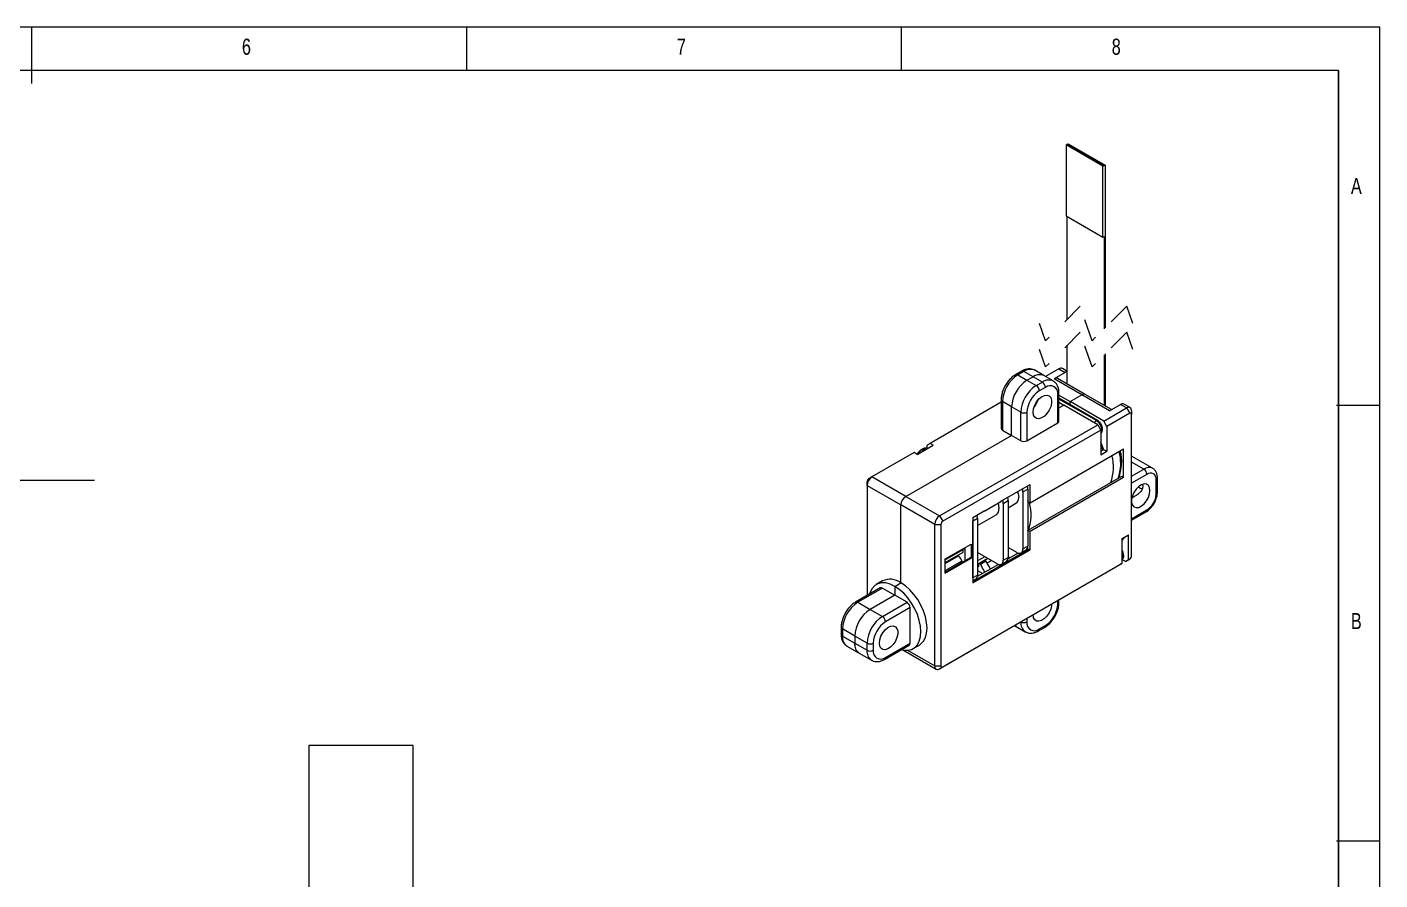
# Model space of a CAD drawing. Header units: inches. Extents: x 0.2 to 16.3, y 0.2 to 11.5.
# Drawn here: x 10.22 to 16.34, y 7.64 to 11.5 of the extents above; entities that cross this region are included whole.
import ezdxf

# ---------------------------------------------------------------- set-up
doc = ezdxf.new("R2010")
doc.units = ezdxf.units.IN
doc.header["$MEASUREMENT"] = 0
doc.linetypes.add('CENTERX2', pattern=[0.8, 0.5, -0.1, 0.1, -0.1])
doc.linetypes.add('HIDDEN', pattern=[0.075, 0.05, -0.025])
doc.layers.add('CENTER_LINE', color=7, linetype='CENTERX2')
doc.layers.add('NOTES', color=7, linetype='Continuous')
doc.styles.add('SLDTEXTSTYLE1', font='TXT', dxfattribs={"width": 0.75})

msp = doc.modelspace()

# ---------------------------------------------------------------- linework, layer by layer
at = {"color": 7, "linetype": 'Continuous', "lineweight": 18}
for p, q in [((16.3386, 11.4961), (0.1969, 11.4961)), ((10.2362, 11.2402), (10.2362, 11.4961)), ((12.2047, 11.4961), (12.2047, 11.2992)), ((14.1732, 11.2992), (14.1732, 11.4961)), ((16.3386, 0.1969), (16.3386, 11.4961)), ((16.1516, 11.2992), (0.3937, 11.2992)), ((14.9177, 10.9628), (14.9233, 10.966)), ((15.0847, 10.8664), (14.9177, 10.9628)), ((14.9177, 10.9628), (14.9177, 10.6414)), ((14.9233, 10.966), (14.9275, 10.9685)), ((15.0903, 10.8696), (14.9233, 10.966)), ((14.9233, 10.966), (15.0903, 10.8696)), ((14.9275, 10.9685), (15.0945, 10.872)), ((15.0847, 10.8664), (15.0903, 10.8696)), ((15.0847, 10.5449), (15.0847, 10.8664)), ((15.0903, 10.8696), (15.0945, 10.872)), ((15.0903, 10.8696), (15.0903, 10.8696)), ((15.0945, 10.872), (15.0945, 10.1354)), ((14.9177, 10.6414), (15.0847, 10.5449)), ((14.9233, 10.1748), (14.9233, 10.6381)), ((15.0847, 10.5449), (15.0903, 10.5481)), ((15.0903, 10.5481), (15.0903, 10.1312)), ((14.9233, 9.8806), (14.9233, 10.0567)), ((15.0903, 10.0131), (15.0903, 9.7842)), ((15.0945, 10.0173), (15.0945, 9.7818)), ((14.7172, 9.9393), (14.6893, 9.9232)), ((14.727, 9.9383), (14.6992, 9.9223)), ((14.6992, 9.9223), (14.7409, 9.8981)), ((14.7688, 9.9142), (14.727, 9.9383)), ((14.818, 9.9191), (14.7762, 9.9432)), ((14.8857, 9.9495), (14.8255, 9.9148)), ((14.9135, 9.9335), (14.8634, 9.9045)), ((14.8857, 9.9495), (14.9135, 9.9335)), ((14.9233, 9.9385), (14.9014, 9.9511)), ((14.7409, 9.8981), (14.7688, 9.9142)), ((14.7409, 9.8981), (14.7827, 9.874)), ((14.8105, 9.8901), (14.7688, 9.9142)), ((14.7827, 9.874), (14.8105, 9.8901)), ((14.8244, 9.866), (14.7966, 9.8499)), ((14.8597, 9.895), (14.818, 9.9191)), ((14.9887, 9.8322), (14.8634, 9.9045)), ((15.0044, 9.8338), (14.8792, 9.9061)), ((14.6238, 9.7984), (14.3025, 9.6128)), ((14.6238, 9.8097), (14.6238, 9.6812)), ((14.6713, 9.7776), (14.6296, 9.8017)), ((14.6296, 9.8017), (14.6296, 9.6731)), ((14.8801, 9.7053), (14.8801, 9.8338)), ((14.8859, 9.7133), (14.8859, 9.8419)), ((14.8859, 9.8305), (14.9358, 9.8017)), ((15.0608, 9.716), (14.8859, 9.817)), ((14.8859, 9.7984), (14.908, 9.7856)), ((14.9358, 9.8017), (14.9887, 9.8322)), ((15.0889, 9.7133), (14.9358, 9.8017)), ((14.9358, 9.7882), (14.9358, 9.8017)), ((15.114, 9.7599), (14.9887, 9.8322)), ((15.1232, 9.7652), (15.0044, 9.8338)), ((14.7131, 9.7535), (14.6713, 9.7776)), ((14.6713, 9.649), (14.6713, 9.7776)), ((14.7131, 9.6249), (14.7131, 9.7535)), ((14.7409, 9.7535), (14.7409, 9.6249)), ((14.8859, 9.7729), (14.908, 9.7856)), ((15.0611, 9.6972), (14.908, 9.7856)), ((15.0889, 9.7133), (15.1919, 9.7728)), ((15.2058, 9.7486), (15.1028, 9.6892)), ((15.114, 9.7599), (15.1641, 9.7888)), ((15.1919, 9.7728), (15.1641, 9.7888)), ((15.2077, 9.7743), (15.1798, 9.7904)), ((15.1919, 9.7728), (15.2058, 9.7486)), ((15.2142, 9.7599), (15.2142, 9.7438)), ((15.2142, 9.1041), (15.2142, 9.7438)), ((16.3386, 9.7835), (16.1417, 9.7835)), ((14.3456, 9.2842), (15.0611, 9.6972)), ((14.7409, 9.6249), (14.8801, 9.7053)), ((15.0611, 9.6972), (15.075, 9.6731)), ((15.1028, 9.6892), (15.0889, 9.7133)), ((15.1028, 9.6892), (15.1028, 9.5767)), ((14.1925, 9.3726), (14.6713, 9.649)), ((15.075, 9.6731), (14.3595, 9.2601)), ((14.6296, 9.6731), (14.6713, 9.649)), ((14.7131, 9.6249), (14.6713, 9.649)), ((15.075, 9.6731), (15.075, 9.5606)), ((15.075, 9.6561), (15.079, 9.6617)), ((15.0877, 9.5866), (15.075, 9.6192)), ((14.2301, 9.5711), (14.0394, 9.461)), ((14.244, 9.563), (14.2301, 9.5711)), ((14.244, 9.563), (14.3164, 9.6048)), ((14.3025, 9.6128), (14.2886, 9.6048)), ((14.2886, 9.5898), (14.2886, 9.6048)), ((14.3164, 9.6048), (14.3025, 9.6128)), ((14.7549, 9.3436), (15.178, 9.5879)), ((15.075, 9.5606), (15.1028, 9.5767)), ((15.0873, 9.5856), (15.1028, 9.5767)), ((15.178, 9.4593), (15.178, 9.5879)), ((15.3092, 9.5002), (15.2142, 9.555)), ((14.0171, 9.4224), (14.0171, 9.4385)), ((14.0394, 9.461), (14.0255, 9.4529)), ((14.1925, 9.3726), (14.0394, 9.461)), ((14.7468, 9.2197), (15.1699, 9.464)), ((14.7549, 9.215), (15.178, 9.4593)), ((15.1699, 9.464), (15.178, 9.4593)), ((15.3255, 9.3837), (15.3255, 9.448)), ((15.3313, 9.3918), (15.3313, 9.4561)), ((14.0171, 9.4224), (14.1702, 9.334)), ((14.0171, 9.4224), (14.0171, 8.9244)), ((14.1925, 9.3726), (14.3456, 9.2842)), ((14.6254, 9.3525), (14.7549, 9.4272)), ((14.7228, 9.3927), (14.7451, 9.4055)), ((14.7228, 9.3927), (14.7228, 9.1355)), ((14.7451, 9.4055), (14.7451, 9.1483)), ((14.7549, 9.3436), (14.7549, 9.4272)), ((14.3234, 9.2456), (14.1702, 9.334)), ((14.1702, 8.982), (14.1702, 9.334)), ((14.6226, 9.3477), (14.5502, 9.3059)), ((14.6226, 9.3477), (14.6254, 9.3525)), ((14.6338, 9.3412), (14.656, 9.3541)), ((14.6338, 9.3412), (14.6338, 9.0841)), ((14.656, 9.3541), (14.656, 9.0969)), ((14.656, 9.3213), (14.6911, 9.3415)), ((14.7468, 9.3483), (14.7451, 9.3545)), ((14.7468, 9.3483), (14.7549, 9.3436)), ((14.3456, 9.2842), (14.3595, 9.2601)), ((14.4946, 9.2609), (14.5168, 9.2737)), ((14.4946, 9.2609), (14.4946, 9.0037)), ((14.496, 9.2778), (14.5475, 9.3075)), ((14.496, 9.2778), (14.496, 8.982)), ((14.5168, 9.2409), (14.602, 9.2901)), ((14.5168, 9.2737), (14.5168, 9.0166)), ((14.5475, 9.3075), (14.5502, 9.3059)), ((14.5502, 9.3059), (14.5475, 9.3075)), ((15.2142, 9.2646), (15.2797, 9.3024)), ((14.3234, 9.2456), (14.3512, 9.2456)), ((14.3234, 8.6059), (14.3234, 9.2456)), ((14.3512, 9.2456), (14.3512, 8.6059)), ((14.7451, 9.2154), (14.7468, 9.2197)), ((14.7468, 9.2197), (14.7549, 9.215)), ((14.7549, 9.1315), (14.7549, 9.215)), ((15.1724, 9.1829), (15.2003, 9.1989)), ((15.1724, 9.1734), (15.1818, 9.1868)), ((15.2003, 9.0864), (15.2003, 9.1989)), ((14.3707, 9.0897), (14.4876, 9.1572)), ((14.3707, 9.0857), (14.4527, 9.133)), ((14.4598, 9.1411), (14.4598, 9.0795)), ((14.4876, 9.1572), (14.4876, 9.0929)), ((14.7507, 9.1339), (14.496, 8.9868)), ((14.496, 8.982), (14.7549, 9.1315)), ((14.695, 9.1194), (14.656, 9.1419)), ((14.7147, 9.1175), (14.737, 9.1303)), ((14.7228, 9.1355), (14.7451, 9.1483)), ((14.733, 9.128), (14.7368, 9.1258)), ((14.7507, 9.1339), (14.7549, 9.1315)), ((15.1724, 9.0703), (15.1724, 9.1829)), ((15.1759, 9.1201), (15.1724, 9.1289)), ((14.3595, 8.6011), (15.1724, 9.0703)), ((14.3707, 9.073), (14.4527, 9.1204)), ((14.4853, 9.0943), (14.3707, 9.0281)), ((14.3707, 9.0254), (14.4876, 9.0929)), ((14.3707, 9.0254), (14.3707, 9.0897)), ((14.3707, 9.0376), (14.4471, 9.0817)), ((14.3707, 9.0294), (14.4438, 9.0717)), ((14.4876, 9.0929), (14.4853, 9.0943)), ((14.6122, 9.0652), (14.5161, 9.0097)), ((14.6059, 9.068), (14.5168, 9.1194)), ((14.5502, 9.1001), (14.5168, 9.0808)), ((14.5642, 9.0921), (14.5168, 9.0648)), ((14.521, 9.0672), (14.521, 9.0543)), ((14.5252, 9.0696), (14.5302, 9.0667)), ((14.5302, 9.0667), (14.5552, 9.0812)), ((14.5502, 9.084), (14.5552, 9.0812)), ((14.5611, 9.0715), (14.5805, 9.0827)), ((14.6256, 9.066), (14.6479, 9.0789)), ((14.6338, 9.0841), (14.656, 9.0969)), ((14.7013, 9.1166), (14.6553, 9.0901)), ((15.1724, 9.0703), (15.1585, 9.0623)), ((15.1864, 9.0784), (15.1724, 9.0864)), ((15.1864, 9.0784), (15.2003, 9.0864)), ((15.1919, 9.0816), (15.1864, 9.0784)), ((15.1919, 9.0816), (15.2058, 9.0896)), ((15.2003, 9.0864), (15.2058, 9.0896)), ((15.1585, 9.0623), (14.3456, 8.593)), ((14.4946, 9.0037), (14.5168, 9.0166)), ((14.5168, 9.0567), (14.521, 9.0543)), ((14.5168, 9.0374), (14.5405, 9.0238)), ((14.0769, 8.9589), (13.9655, 8.8946)), ((14.0867, 8.9579), (13.9754, 8.8936)), ((14.0866, 8.9903), (14.0587, 8.9742)), ((14.0867, 8.9579), (14.1424, 8.9257)), ((14.1424, 8.9659), (14.1702, 8.982)), ((14.1424, 8.9659), (14.1424, 8.9257)), ((14.496, 8.9912), (14.5087, 8.9985)), ((13.9754, 8.8936), (14.031, 8.8615)), ((14.1424, 8.9257), (14.031, 8.8615)), ((14.0867, 8.8293), (14.1981, 8.8936)), ((14.1981, 8.8936), (14.1424, 8.9257)), ((14.8859, 8.8935), (14.8859, 8.9049)), ((14.031, 8.8615), (14.0867, 8.8293)), ((14.212, 8.8695), (14.1006, 8.8052)), ((14.212, 8.7088), (14.212, 8.8695)), ((13.9, 8.7811), (13.9, 8.7489)), ((13.9614, 8.7409), (13.9058, 8.7731)), ((13.9058, 8.7731), (13.9058, 8.7409)), ((14.6842, 8.7885), (14.6917, 8.7842)), ((14.6852, 8.7891), (14.6917, 8.7842)), ((14.6917, 8.7842), (14.7335, 8.7601)), ((14.7925, 8.764), (14.8204, 8.7801)), ((14.7966, 8.773), (14.8244, 8.7891)), ((13.9058, 8.7409), (13.9614, 8.7088)), ((13.9262, 8.6958), (13.9818, 8.6637)), ((14.0171, 8.7088), (13.9614, 8.7409)), ((13.9614, 8.7409), (13.9614, 8.7088)), ((13.9614, 8.7088), (14.0171, 8.6766)), ((14.0171, 8.6766), (14.0171, 8.7088)), ((14.045, 8.7088), (14.045, 8.6766)), ((14.0966, 8.6355), (14.2079, 8.6997)), ((14.1006, 8.6445), (14.212, 8.7088)), ((14.2261, 8.6844), (14.2539, 8.7005)), ((13.9818, 8.6637), (14.0375, 8.6316)), ((14.1798, 8.6781), (14.3299, 8.5915)), ((14.3234, 8.6059), (14.3512, 8.6059)), ((14.3456, 8.593), (14.3595, 8.6011)), ((11.49, 8.2451), (11.49, 6.8811)), ((11.9624, 8.2451), (11.49, 8.2451)), ((11.9624, 6.9923), (11.9624, 8.2451)), ((16.1417, 7.815), (16.3386, 7.815))]:
    msp.add_line(p, q, dxfattribs=at)
at = {"color": 7, "linetype": 'HIDDEN', "lineweight": 18}
for p, q in [((14.9823, 10.2339), (14.8248, 10.0764)), ((15.0354, 10.0764), (14.9823, 10.2339)), ((15.1929, 10.2339), (15.0354, 10.0764)), ((15.2195, 10.1551), (15.1929, 10.2339)), ((14.8248, 10.0764), (14.7983, 10.1551)), ((14.9823, 10.1157), (14.8248, 9.9583)), ((15.0354, 9.9583), (14.9823, 10.1157)), ((15.1929, 10.1157), (15.0354, 9.9583)), ((15.2195, 10.037), (15.1929, 10.1157)), ((14.8248, 9.9583), (14.7983, 10.037))]:
    msp.add_line(p, q, dxfattribs=at)
at = {"color": 8, "linetype": 'Continuous', "lineweight": 18}
for p, q in [((15.0549, 9.7155), (14.8859, 9.813)), ((15.0722, 9.7069), (15.0704, 9.7079)), ((15.0766, 9.6595), (15.075, 9.6588)), ((15.075, 9.6573), (15.0766, 9.6595)), ((15.0839, 9.583), (15.075, 9.6058)), ((15.2699, 9.4963), (15.2142, 9.5284)), ((15.2142, 9.4641), (15.2699, 9.4963)), ((15.2838, 9.4722), (15.2142, 9.432)), ((15.2142, 9.2712), (15.2838, 9.3114)), ((15.1794, 9.1846), (15.1724, 9.1747)), ((14.3707, 9.0694), (14.4314, 9.1045)), ((14.8801, 8.8855), (14.8801, 8.9016)), ((14.7409, 8.8212), (14.7409, 8.8051)), ((14.7131, 8.8051), (14.7131, 8.8052)), ((14.7131, 8.8052), (14.7131, 8.8051)), ((14.2006, 8.6768), (14.3234, 8.6059))]:
    msp.add_line(p, q, dxfattribs=at)
at = {"color": 7, "linetype": 'Continuous', "lineweight": 18, "flags": 128}
for points in [[(14.7706, 9.7403), (14.7688, 9.7535), (14.7706, 9.7688), (14.776, 9.7848), (14.7845, 9.8003), (14.7953, 9.8137), (14.8074, 9.8239), (14.8198, 9.83), (14.8314, 9.8314), (14.8411, 9.8281), (14.8482, 9.8202), (14.8518, 9.8086), (14.8518, 9.7942), (14.8482, 9.7784), (14.8411, 9.7625), (14.8314, 9.7479), (14.8198, 9.7359), (14.8074, 9.7277), (14.7953, 9.7239), (14.7845, 9.7249), (14.776, 9.7305), (14.7706, 9.7403)], [(14.6983, 9.3945), (14.7015, 9.3838), (14.7034, 9.3685)], [(15.2959, 9.3845), (15.2977, 9.3998), (15.2959, 9.413), (15.2905, 9.4228), (15.282, 9.4284), (15.2712, 9.4294), (15.2591, 9.4256), (15.2467, 9.4174), (15.2351, 9.4054), (15.2253, 9.3908), (15.2183, 9.3749), (15.2147, 9.3591), (15.2147, 9.3447), (15.2183, 9.3331), (15.2253, 9.3252), (15.2351, 9.3219), (15.2467, 9.3233), (15.2591, 9.3294), (15.2712, 9.3396), (15.282, 9.353), (15.2905, 9.3685), (15.2959, 9.3845)], [(14.6101, 9.3405), (14.6124, 9.3324), (14.6143, 9.3171)], [(14.4527, 9.133), (14.4505, 9.1356), (14.4504, 9.1357)], [(14.5502, 9.0294), (14.5448, 9.0407), (14.5302, 9.0667)], [(14.5752, 9.0438), (14.5699, 9.0552), (14.5552, 9.0812)], [(14.6615, 9.0937), (14.6562, 9.105), (14.656, 9.1053)], [(14.1424, 8.9659), (14.1219, 8.9757), (14.1019, 8.9811), (14.0832, 8.9818), (14.0663, 8.9779), (14.0518, 8.9694), (14.0399, 8.9568), (14.0312, 8.9402), (14.0281, 8.9307)], [(14.1731, 8.6796), (14.1829, 8.6776), (14.2016, 8.6768), (14.2184, 8.6807), (14.233, 8.6892), (14.2449, 8.7018), (14.2536, 8.7184), (14.2589, 8.7383), (14.2607, 8.761), (14.2589, 8.7858), (14.2536, 8.8118), (14.2449, 8.8385), (14.233, 8.8648), (14.2184, 8.8901), (14.2016, 8.9135), (14.1829, 8.9343), (14.1629, 8.952), (14.1424, 8.9659)], [(14.2539, 8.7005), (14.2609, 8.7052), (14.2727, 8.7179), (14.2814, 8.7345), (14.2868, 8.7544), (14.2886, 8.7771), (14.2868, 8.8018), (14.2814, 8.8279), (14.2727, 8.8545), (14.2609, 8.8809), (14.2463, 8.9061), (14.2294, 8.9295), (14.2107, 8.9504), (14.1908, 8.9681), (14.1702, 8.982)], [(14.8523, 8.8855), (14.8518, 8.878), (14.8482, 8.8622), (14.8411, 8.8463), (14.8314, 8.8317), (14.8198, 8.8198), (14.8074, 8.8115), (14.7953, 8.8077), (14.7845, 8.8087), (14.776, 8.8143), (14.7706, 8.8241), (14.7688, 8.8373)], [(14.0747, 8.6956), (14.0728, 8.7088), (14.0747, 8.7241), (14.0801, 8.7401), (14.0885, 8.7555), (14.0993, 8.769), (14.1114, 8.7792), (14.1239, 8.7853), (14.1354, 8.7867), (14.1452, 8.7833), (14.1522, 8.7755), (14.1559, 8.7639), (14.1559, 8.7495), (14.1522, 8.7337), (14.1452, 8.7178), (14.1354, 8.7032), (14.1239, 8.6912), (14.1114, 8.683), (14.0993, 8.6792), (14.0885, 8.6801), (14.0801, 8.6858), (14.0747, 8.6956)], [(14.6917, 8.7842), (14.6917, 8.7842), (14.6852, 8.7891)]]:
    msp.add_lwpolyline(points, dxfattribs=at)
at = {"color": 8, "linetype": 'Continuous', "lineweight": 18, "flags": 128}
for points in [[(15.0766, 9.6595), (15.0781, 9.6606), (15.079, 9.6617)], [(15.1724, 9.1167), (15.1736, 9.1174), (15.1747, 9.1182), (15.1755, 9.119), (15.1759, 9.1197), (15.1759, 9.1201)]]:
    msp.add_lwpolyline(points, dxfattribs=at)
at = {"color": 7, "linetype": 'Continuous', "lineweight": 18}
for centre, radius, start, end in [((14.7807, 9.7948), 0.1513, 122.60549, 177.3945), ((14.7976, 9.874), 0.0495, 65.69299, 125.61745), ((14.8949, 9.9367), 0.0158, 65.69283, 125.6176), ((14.9241, 9.9168), 0.0197, 92.31471, 122.26608), ((14.8224, 9.7707), 0.1513, 122.60549, 177.39452), ((14.8642, 9.7466), 0.1513, 122.60547, 177.39452), ((14.7664, 9.8486), 0.0303, 2.60548, 57.3945), ((14.7942, 9.8646), 0.0303, 2.60553, 57.39445), ((14.8462, 9.8394), 0.0344, 350.78591, 129.2033), ((14.8727, 9.8917), 0.0158, 65.69283, 125.6176), ((14.8618, 9.748), 0.121, 122.60549, 177.39449), ((14.6984, 9.8423), 0.0993, 318.56151, 341.534), ((14.6978, 9.8426), 0.0999, 318.6345, 341.37089), ((14.9979, 9.8193), 0.0158, 65.69342, 125.61727), ((14.727, 9.7804), 0.0303, 242.60971, 297.39029), ((15.1733, 9.7759), 0.0158, 65.69314, 125.61756), ((15.2006, 9.7621), 0.0138, 350.78576, 129.20356), ((15.2091, 9.7447), 0.00516, 350.7861, 129.20332), ((14.6337, 9.6821), 0.0099, 185.69499, 245.62486), ((14.876, 9.7143), 0.0099, 294.37484, 354.30524), ((15.0324, 9.6746), 0.0467, 341.2216, 61.18975), ((14.727, 9.6518), 0.0303, 242.60971, 297.39029), ((15.0593, 9.627), 0.0505, 288.15895, 299.17245), ((15.082, 9.5887), 0.00599, 287.89438, 339.73728), ((14.9312, 9.5051), 0.2013, 339.6573, 15.11748), ((14.9646, 9.5244), 0.2013, 339.65729, 15.11745), ((14.9791, 9.5289), 0.1908, 337.37769, 15.32443), ((14.9038, 9.5188), 0.2617, 0.34554, 12.83147), ((15.2536, 9.4708), 0.0303, 2.60574, 57.39438), ((14.0655, 9.4202), 0.0484, 122.60529, 177.39463), ((14.0353, 9.4376), 0.0182, 122.60503, 177.39498), ((15.3001, 9.4522), 0.0258, 350.78576, 129.20332), ((14.2186, 9.3318), 0.0484, 122.60551, 177.39451), ((14.6726, 9.3917), 0.0502, 1.05044, 18.05588), ((14.6949, 9.4046), 0.0502, 1.05017, 18.05105), ((15.2349, 9.3879), 0.0908, 302.6054, 357.39461), ((14.5855, 9.3138), 0.029, 304.82236, 6.48978), ((14.5835, 9.3403), 0.0502, 1.05104, 18.05528), ((14.6058, 9.3532), 0.0502, 1.05047, 18.05585), ((14.6746, 9.3653), 0.029, 304.82238, 6.48977), ((14.3717, 9.2434), 0.0484, 122.60558, 177.39439), ((14.3693, 9.2448), 0.0182, 122.60555, 177.39447), ((14.4666, 9.2728), 0.0502, 1.05103, 18.0553), ((15.1757, 9.1911), 0.00748, 299.58365, 342.88519), ((14.4616, 9.151), 0.0171, 236.45074, 263.94534), ((14.2492, 9.1259), 0.2036, 358.43694, 1.99259), ((14.7059, 9.1327), 0.0172, 230.79702, 9.21371), ((14.7266, 9.1459), 0.0187, 303.72562, 7.58665), ((15.1746, 9.1935), 0.0102, 263.41067, 298.32151), ((14.4137, 9.0895), 0.0232, 40.24253, 48.07239), ((14.3233, 9.0129), 0.1417, 29.05753, 40.2605), ((14.3307, 9.1146), 0.121, 339.21877, 344.25033), ((14.6168, 9.0813), 0.0172, 230.79636, 9.21436), ((14.6369, 9.0947), 0.0193, 304.81614, 6.49611), ((15.1961, 9.1049), 0.0182, 302.60505, 357.39471), ((14.4983, 9.0141), 0.0187, 303.76159, 7.55069), ((14.081, 8.9498), 0.0099, 54.38211, 114.30716), ((14.1215, 8.9162), 0.0819, 53.4701, 115.2195), ((14.0569, 8.7662), 0.1513, 122.60537, 177.39459), ((14.1818, 8.8681), 0.0303, 2.6057, 57.39444), ((14.7592, 8.891), 0.121, 302.60538, 357.39463), ((14.1125, 8.734), 0.1513, 122.60539, 177.39457), ((14.1682, 8.7019), 0.1513, 122.60541, 177.39458), ((14.0704, 8.8038), 0.0303, 2.60512, 57.39501), ((14.1658, 8.7033), 0.121, 122.60549, 177.39453), ((14.727, 8.832), 0.0303, 242.60871, 297.39129), ((14.7749, 8.7996), 0.0344, 170.78602, 309.20303), ((14.0083, 8.7028), 0.0473, 172.79556, 235.8924), ((14.0097, 8.7035), 0.0486, 173.74978, 234.93817), ((14.031, 8.7356), 0.0303, 242.60969, 297.39031), ((14.2027, 8.7075), 0.00934, 303.69035, 7.62169), ((14.031, 8.7035), 0.0303, 242.60969, 297.39031), ((14.0789, 8.6711), 0.0344, 170.786, 309.20304), ((14.3369, 8.6037), 0.0138, 170.78574, 309.20334), ((14.3563, 8.6051), 0.00516, 170.7859, 309.20277)]:
    msp.add_arc(centre, radius, start, end, dxfattribs=at)
at = {"color": 8, "linetype": 'Continuous', "lineweight": 18}
for centre, radius, start, end in [((14.6934, 9.9142), 0.0099, 54.38429, 114.29158), ((14.7212, 9.9303), 0.0099, 54.38225, 114.30704), ((14.7558, 9.8981), 0.0495, 65.69279, 125.61765), ((14.8394, 9.8498), 0.0496, 66.10654, 125.58153), ((14.6337, 9.8107), 0.0099, 185.71023, 245.62448), ((14.876, 9.8429), 0.0099, 294.37619, 354.28977), ((15.0647, 9.7001), 0.0183, 122.69753, 163.61504), ((15.0583, 9.711), 0.0056, 63.6132, 127.67134), ((14.2874, 9.5458), 0.0439, 86.64917, 153.34543), ((14.296, 9.5438), 0.0441, 105.22257, 134.77208), ((15.2929, 9.464), 0.0396, 65.83608, 125.60497), ((15.3215, 9.4571), 0.0099, 294.37592, 354.29079), ((15.3215, 9.3928), 0.0099, 294.37464, 354.30545), ((14.5598, 9.2904), 0.1997, 338.11641, 15.99857), ((15.2742, 9.3103), 0.00961, 304.66682, 6.64522), ((15.143, 9.1018), 0.0325, 334.96631, 25.03369), ((13.9696, 8.886), 0.00951, 53.00821, 115.69706), ((14.876, 8.8945), 0.0099, 294.37413, 354.30545), ((13.9094, 8.7818), 0.00944, 184.04456, 247.26), ((14.7612, 8.7998), 0.0484, 173.66284, 235.40357), ((14.7868, 8.772), 0.0099, 305.70612, 5.61947), ((14.8146, 8.7881), 0.0099, 305.71019, 5.61908), ((13.9099, 8.7499), 0.0099, 185.69546, 245.62396), ((13.9527, 8.735), 0.0473, 172.79556, 235.8924), ((14.0652, 8.6713), 0.0484, 173.66283, 235.40358), ((14.0908, 8.6435), 0.0099, 305.70598, 5.6198)]:
    msp.add_arc(centre, radius, start, end, dxfattribs=at)
at = {"color": 7, "linetype": 'Continuous', "lineweight": 18}
for points, knots in [([(14.6893, 9.9232), (14.6865, 9.9214), (14.678, 9.9162), (14.6655, 9.9051), (14.6522, 9.8898), (14.6411, 9.8724), (14.6322, 9.8537), (14.6263, 9.8344), (14.624, 9.8196), (14.6238, 9.8114), (14.6238, 9.8097)], [0, 0, 0, 0, 0.0746172, 0.217776, 0.3671916, 0.5196124, 0.6716418, 0.8200855, 0.9627416, 1, 1, 1, 1]), ([(14.7762, 9.9425), (14.7737, 9.9441), (14.7672, 9.9481), (14.7545, 9.95), (14.7397, 9.9488), (14.7271, 9.9447), (14.7198, 9.9407), (14.7172, 9.9393)], [0, 0, 0, 0, 0.141222, 0.368388, 0.600899, 0.854611, 1, 1, 1, 1]), ([(14.8859, 9.8419), (14.8858, 9.8452), (14.8855, 9.8544), (14.8823, 9.8683), (14.8749, 9.8818), (14.8671, 9.8907), (14.8611, 9.8937), (14.8592, 9.8946)], [0, 0, 0, 0, 0.1597246, 0.4448502, 0.6772437, 0.8968731, 1, 1, 1, 1]), ([(15.079, 9.6617), (15.0801, 9.6638), (15.0828, 9.6685), (15.0838, 9.6778), (15.0821, 9.6886), (15.0772, 9.6996), (15.0702, 9.7094), (15.0638, 9.7139), (15.0608, 9.716)], [0, 0, 0, 0, 0.110565, 0.259093, 0.433167, 0.628435, 0.82617, 1, 1, 1, 1]), ([(14.2886, 9.5898), (14.2881, 9.59), (14.2846, 9.5917), (14.2767, 9.5908), (14.2662, 9.5872), (14.2559, 9.5796), (14.248, 9.5715), (14.2444, 9.5654), (14.2433, 9.5634)], [0, 0, 0, 0, 0.0287501, 0.2041104, 0.3978857, 0.6259179, 0.8791994, 1, 1, 1, 1]), ([(15.3313, 9.4561), (15.3312, 9.4592), (15.3309, 9.467), (15.3278, 9.4791), (15.321, 9.4906), (15.3144, 9.4977), (15.3097, 9.4996), (15.309, 9.4999)], [0, 0, 0, 0, 0.178627, 0.457228, 0.711096, 0.954166, 1, 1, 1, 1]), ([(15.265, 9.4187), (15.2648, 9.4164), (15.2645, 9.4117), (15.2622, 9.405), (15.2586, 9.3985), (15.2544, 9.3932), (15.2501, 9.3887), (15.2461, 9.3852), (15.2417, 9.3817), (15.2371, 9.3785), (15.2322, 9.3755), (15.2272, 9.3726), (15.2221, 9.3698), (15.2184, 9.3679), (15.2165, 9.367), (15.2163, 9.3669)], [0, 0, 0, 0, 0.092068, 0.188588, 0.283145, 0.388686, 0.458699, 0.531113, 0.605255, 0.681485, 0.757306, 0.834724, 0.91294, 0.992064, 1, 1, 1, 1]), ([(15.2624, 9.4062), (15.2617, 9.4063), (15.2577, 9.407), (15.2516, 9.4099), (15.2469, 9.4134), (15.2449, 9.4149)], [0, 0, 0, 0, 0.107437, 0.616683, 1, 1, 1, 1]), ([(15.2639, 9.4267), (15.264, 9.4264), (15.2648, 9.4238), (15.2649, 9.4211), (15.265, 9.4187)], [0, 0, 0, 0, 0.124225, 1, 1, 1, 1]), ([(15.2797, 9.3024), (15.2824, 9.3041), (15.29, 9.3089), (15.3012, 9.3192), (15.3125, 9.3336), (15.3216, 9.3497), (15.3281, 9.3668), (15.331, 9.3811), (15.3312, 9.3894), (15.3313, 9.3918)], [0, 0, 0, 0, 0.087252, 0.251784, 0.422974, 0.596349, 0.767681, 0.933573, 1, 1, 1, 1]), ([(15.1715, 9.087), (15.1725, 9.0877), (15.1756, 9.0902), (15.1783, 9.0972), (15.1794, 9.1067), (15.1779, 9.1146), (15.1762, 9.1191), (15.1759, 9.1201)], [0, 0, 0, 0, 0.1038792, 0.333927, 0.59842, 0.9108862, 1, 1, 1, 1]), ([(13.9655, 8.8946), (13.9626, 8.8928), (13.9542, 8.8876), (13.9416, 8.8765), (13.9284, 8.8611), (13.9172, 8.8437), (13.9084, 8.8251), (13.9024, 8.8058), (13.9002, 8.791), (13.9, 8.7828), (13.9, 8.7811)], [0, 0, 0, 0, 0.074617, 0.217776, 0.367192, 0.519613, 0.671642, 0.820085, 0.962742, 1, 1, 1, 1]), ([(14.8204, 8.7801), (14.8233, 8.7818), (14.8317, 8.7871), (14.8443, 8.7982), (14.8575, 8.8135), (14.8687, 8.8309), (14.8775, 8.8496), (14.8834, 8.8688), (14.8857, 8.8837), (14.8859, 8.8918), (14.8859, 8.8935)], [0, 0, 0, 0, 0.0746172, 0.2177757, 0.3671918, 0.5196126, 0.6716415, 0.820085, 0.9627421, 1, 1, 1, 1]), ([(14.734, 8.7604), (14.7364, 8.759), (14.7427, 8.7551), (14.7552, 8.7533), (14.77, 8.7545), (14.7826, 8.7586), (14.7899, 8.7626), (14.7925, 8.764)], [0, 0, 0, 0, 0.131986, 0.361595, 0.596607, 0.853047, 1, 1, 1, 1]), ([(13.9, 8.7489), (13.9001, 8.7456), (13.9004, 8.7364), (13.9036, 8.7225), (13.911, 8.709), (13.9186, 8.7002), (13.9244, 8.6973), (13.9261, 8.6965)], [0, 0, 0, 0, 0.161443, 0.449635, 0.684527, 0.906517, 1, 1, 1, 1]), ([(14.0381, 8.6319), (14.0404, 8.6305), (14.0468, 8.6266), (14.0592, 8.6248), (14.074, 8.6259), (14.0866, 8.6301), (14.0939, 8.634), (14.0966, 8.6355)], [0, 0, 0, 0, 0.131986, 0.361595, 0.596607, 0.853047, 1, 1, 1, 1])]:
    msp.add_open_spline(points, degree=3, knots=knots, dxfattribs=at)
at = {"layer": 'CENTER_LINE', "linetype": 'CENTERX2', "lineweight": 18}
msp.add_line((10.52, 9.4445), (6.9655, 9.4445), dxfattribs=at)
at = {"layer": 'NOTES', "color": 7}
msp.add_line((16.1516, 11.2992), (16.1516, 0.3937), dxfattribs=at)

# ---------------------------------------------------------------- texts
at = {"color": 7, "linetype": 'Continuous', "lineweight": 0, "char_height": 0.0729, "attachment_point": 1, "style": 'SLDTEXTSTYLE1'}
for s, insert in [('6', (11.1877, 11.4436)), ('7', (13.1562, 11.4436)), ('8', (15.1247, 11.4436)), ('A', (16.2073, 10.8137)), ('B', (16.2073, 8.8452))]:
    msp.add_mtext(s, dxfattribs=dict(at, insert=insert))

doc.saveas('drawing.dxf')
